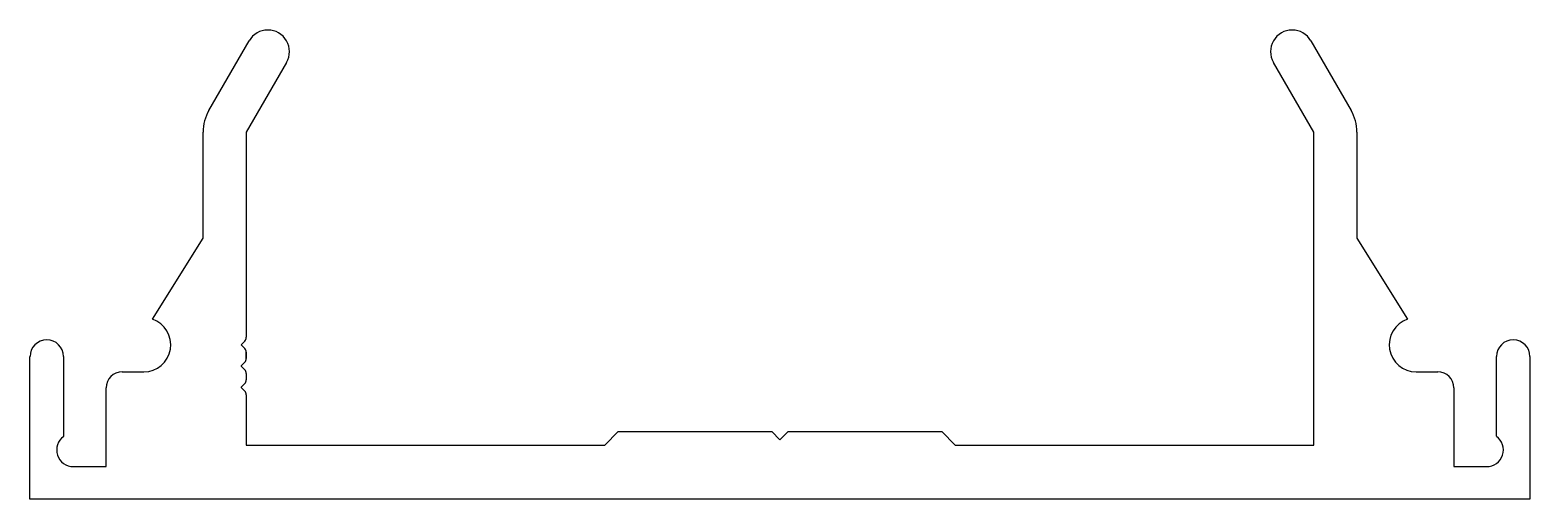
# Model space of a CAD drawing. Header units: inches. Extents: x -35 to 35.6, y 3.2 to 25.3.
import ezdxf

# ---------------------------------------------------------------- set-up
doc = ezdxf.new("R2010")
doc.units = ezdxf.units.IN
doc.header["$MEASUREMENT"] = 0
doc.layers.add('1', color=7, linetype='Continuous')

msp = doc.modelspace()

# ---------------------------------------------------------------- linework, layer by layer
at = {"layer": '1', "color": 6, "linetype": 'Continuous'}
for p, q in [((-26.6, 21.483), (-24.704, 24.767)), ((25.316, 24.767), (27.212, 21.483)), ((-22.944, 23.751), (-24.84, 20.467)), ((25.452, 20.467), (23.556, 23.751)), ((-26.872, 15.466), (-26.872, 20.467)), ((-24.84, 20.467), (-24.84, 10.795)), ((25.452, 5.717), (25.452, 20.467)), ((27.484, 20.467), (27.484, 15.466)), ((-29.259, 11.645), (-26.872, 15.466)), ((27.484, 15.466), (29.872, 11.645)), ((-24.913, 10.618), (-25.084, 10.447)), ((-24.84, 10.795), (-24.84, 10.795)), ((-25.084, 10.436), (-24.913, 10.265)), ((-24.84, 10.088), (-24.84, 9.795)), ((-24.84, 9.795), (-24.84, 10.088)), ((-24.84, 10.088), (-24.84, 9.795)), ((-24.84, 9.795), (-24.84, 10.088)), ((-24.84, 10.088), (-24.84, 9.795)), ((-35.03, 3.177), (-35.03, 9.89)), ((-33.455, 9.892), (-33.444, 6.13)), ((-24.913, 9.618), (-25.084, 9.447)), ((-25.084, 9.436), (-24.913, 9.265)), ((34.056, 6.13), (34.067, 9.892)), ((35.642, 9.89), (35.642, 3.177)), ((-30.682, 9.172), (-29.666, 9.172)), ((-24.913, 8.619), (-25.084, 8.447)), ((-24.84, 9.088), (-24.84, 8.795)), ((30.278, 9.172), (31.294, 9.172)), ((-31.444, 4.701), (-31.444, 8.41)), ((-25.084, 8.436), (-24.913, 8.265)), ((-24.84, 8.088), (-24.84, 5.717)), ((32.056, 8.41), (32.056, 4.701)), ((-24.84, 5.717), (-7.949, 5.717)), ((-7.949, 5.717), (-7.314, 6.352)), ((-7.314, 6.352), (-0.075, 6.352)), ((-0.075, 6.352), (0.306, 5.971)), ((0.306, 5.971), (0.687, 6.352)), ((0.687, 6.352), (7.926, 6.352)), ((7.926, 6.352), (8.561, 5.717)), ((8.561, 5.717), (25.452, 5.717)), ((-32.987, 4.701), (-31.444, 4.701)), ((32.056, 4.701), (33.599, 4.701)), ((35.642, 3.177), (-35.03, 3.177)), ((35.642, 3.177), (35.642, 3.177))]:
    msp.add_line(p, q, dxfattribs=at)
for centre, radius, start, end in [((-23.824, 24.259), 1.016, 330, 150), ((24.436, 24.259), 1.016, 30, 210), ((-24.84, 20.467), 2.032, 150, 180), ((25.452, 20.467), 2.032, 0, 30), ((-29.666, 10.442), 1.27, 270, 71.33708), ((30.278, 10.442), 1.27, 108.66292, 270), ((-34.242, 9.891), 0.787, 0.04621, 180.04621), ((-25.09, 10.795), 0.25, 315, 360), ((34.855, 9.891), 0.787, 359.95379, 179.95379), ((-25.079, 10.442), 0.008, 135, 225), ((-25.09, 10.088), 0.25, 0, 45), ((-25.079, 9.442), 0.008, 135, 225), ((-25.09, 9.795), 0.25, 315, 360), ((-25.09, 9.088), 0.25, 360, 45), ((-30.682, 8.41), 0.762, 90, 180), ((-25.09, 8.795), 0.25, 315, 360), ((31.294, 8.41), 0.762, 0, 90), ((-25.079, 8.442), 0.008, 135, 225), ((-25.09, 8.088), 0.25, 0, 45), ((-32.986, 5.489), 0.787, 125.5083, 269.99916), ((33.599, 5.489), 0.787, 270.00084, 54.4917)]:
    msp.add_arc(centre, radius, start, end, dxfattribs=at)

doc.saveas('drawing.dxf')
